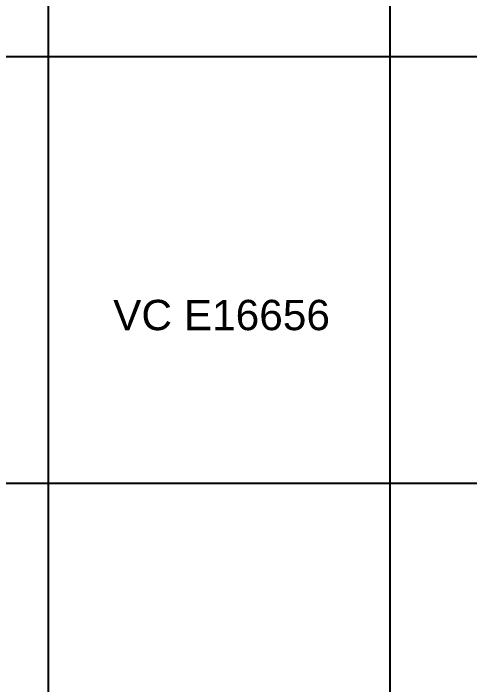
# Model space of a CAD drawing. Header units: millimetres. Extents: x 7018 to 13530, y 4187 to 5692.
# Drawn here: x 11263.6 to 11308.6, y 5011.7 to 5078.1 of the extents above; entities that cross this region are included whole.
import ezdxf

# ---------------------------------------------------------------- set-up
doc = ezdxf.new("R2010")
doc.units = ezdxf.units.MM
doc.layers.add('绘图', color=7, linetype='Continuous')
doc.styles.get("Standard").update_dxf_attribs({"font": 'arial.ttf'})

msp = doc.modelspace()

# ---------------------------------------------------------------- linework, layer by layer
for p, q in [((11266.99, 5242.873), (11266.99, 4986.912)), ((11300.767, 5242.873), (11300.767, 4986.912)), ((11252.583, 5073.816), (11649.021, 5073.816)), ((11252.583, 5031.644), (11649.021, 5031.644))]:
    msp.add_line(p, q)
at = {"layer": '绘图', "lineweight": 13, "ltscale": 0.2}
for centre, radius, start, end in [((11323.851, 4624.639), 437.429, 88.5439, 88.5439), ((11323.871, 4624.747), 434.829, 88.05782, 88.05782), ((11345.593, 4624.747), 434.829, 88.05782, 88.05782), ((11326.674, 4762.447), 296.9, 89.34067, 89.34067), ((11348.395, 4762.503), 296.9, 89.34067, 89.34067)]:
    msp.add_arc(centre, radius, start, end, dxfattribs=at)

# ---------------------------------------------------------------- texts
at = {"insert": (11284.134, 5048.244), "char_height": 2.9997, "width": 34.34827, "attachment_point": 5}
msp.add_mtext('VC E16656', dxfattribs=at)

doc.saveas('drawing.dxf')
